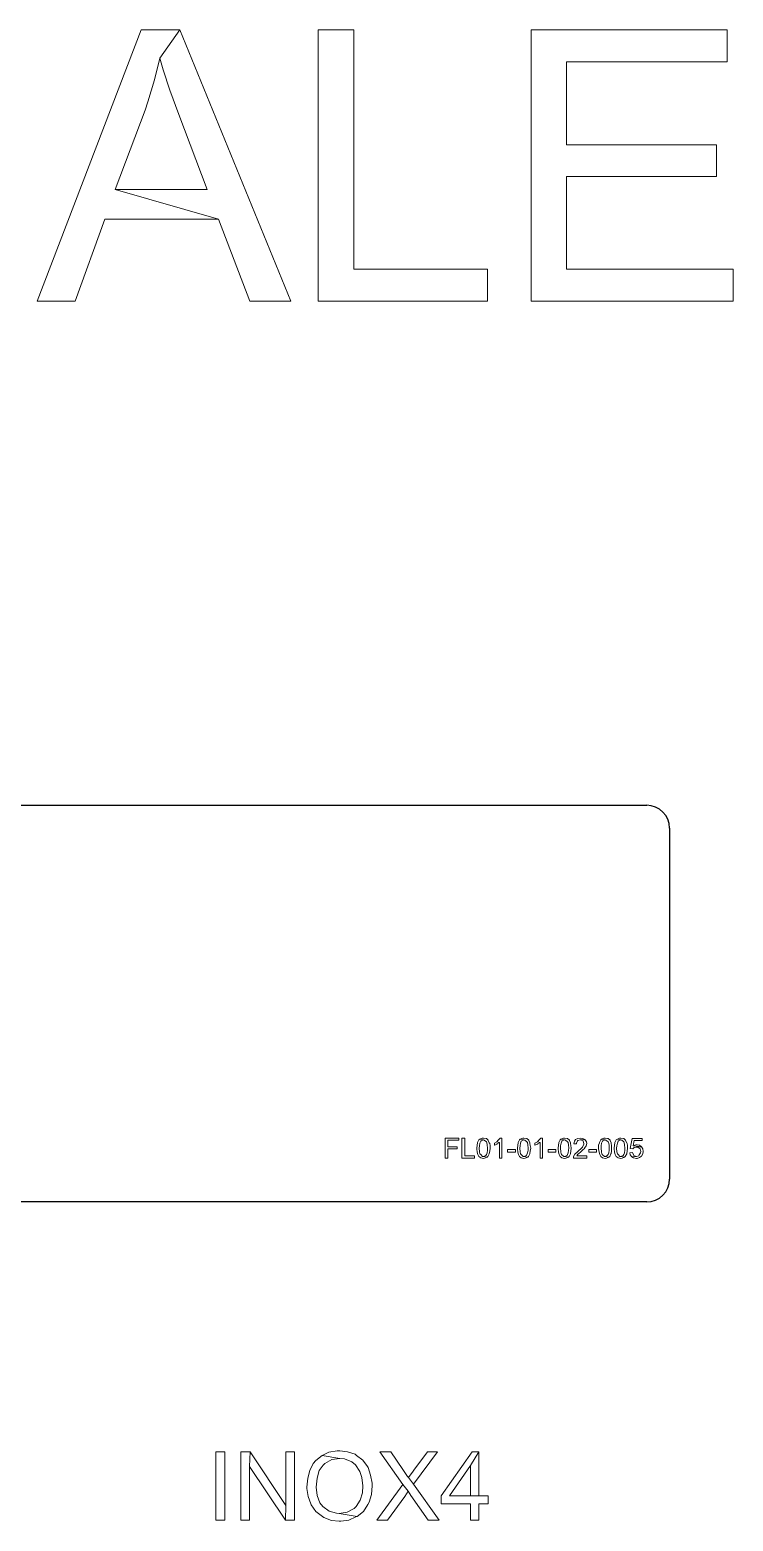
# Model space of a CAD drawing. Header units: millimetres. Extents: x 977 to 12288, y -94 to 5752.
# Drawn here: x 4353 to 4904, y 4376 to 5545 of the extents above; entities that cross this region are included whole.
import ezdxf

# ---------------------------------------------------------------- set-up
doc = ezdxf.new("R2010")
doc.units = ezdxf.units.MM

msp = doc.modelspace()

# ---------------------------------------------------------------- linework, layer by layer
at = {"color": 7, "linetype": 'Continuous', "lineweight": 25}
for p, q in [((4056.45858052, 4937.32464846), (4836.45858052, 4937.32464846)), ((4854.45858052, 4919.32464846), (4854.45858052, 4644.32464846)), ((4836.45858052, 4626.32464846), (4056.45858052, 4626.32464846))]:
    msp.add_line(p, q, dxfattribs=at)
at = {"color": 0, "lineweight": 0}
for points in [[(4470.50790244, 5545.3604979), (4440.04797295, 5545.3604979), (4358.53945794, 5332.70506426), (4388.43531466, 5332.70506426), (4411.56229816, 5397.00935985), (4500.68579554, 5397.00935985), (4419.7413533, 5420.13634335), (4443.15037318, 5482.46638424), (4445.40666425, 5488.95322108), (4450.48331917, 5506.15744051), (4454.71386493, 5523.07962356)], [(4470.50790244, 5545.3604979), (4454.71386493, 5523.07962356), (4457.25219239, 5514.05445927), (4462.61088369, 5497.97838537), (4469.66179329, 5479.08194763), (4491.94266764, 5420.13634335), (4419.7413533, 5420.13634335), (4500.68579554, 5397.00935985), (4525.22296096, 5332.70506426), (4557.37510876, 5332.70506426)], [(4606.73147598, 5545.3604979), (4578.80987395, 5545.3604979), (4578.80987395, 5332.70506426), (4711.64901088, 5332.70506426), (4711.64901088, 5357.80630245), (4606.73147598, 5357.80630245)], [(4899.48524272, 5545.3604979), (4745.77541336, 5545.3604979), (4745.77541336, 5332.70506426), (4904.27986125, 5332.70506426), (4904.27986125, 5357.80630245), (4773.69701539, 5357.80630245), (4773.69701539, 5430.28965318), (4891.30618758, 5430.28965318), (4891.30618758, 5455.10885498), (4773.69701539, 5455.10885498), (4773.69701539, 5520.25925972), (4899.48524272, 5520.25925972)], [(4498.71154086, 4376.88375841), (4498.71154086, 4430.4706714), (4505.76245046, 4430.4706714), (4505.76245046, 4376.88375841), (4498.71154086, 4376.88375841)], [(4525.50499735, 4430.4706714), (4518.17205136, 4430.4706714), (4518.17205136, 4376.88375841), (4524.94092458, 4376.88375841), (4524.94092458, 4418.90717965)], [(4525.50499735, 4430.4706714), (4524.94092458, 4418.90717965), (4553.14456299, 4376.88375841), (4553.42659938, 4388.44725016)], [(4560.1954726, 4430.4706714), (4553.42659938, 4430.4706714), (4553.42659938, 4388.44725016), (4553.14456299, 4376.88375841), (4560.1954726, 4376.88375841)], [(4581.91227418, 4427.65030756), (4577.11765565, 4423.70179818), (4574.86136457, 4421.16347072), (4572.32303712, 4415.80477942), (4570.63081881, 4409.88201536), (4570.06674604, 4402.83110575), (4570.06674604, 4401.70296022), (4570.9128552, 4395.49815976), (4573.16914627, 4389.5753957), (4573.45118265, 4388.72928654), (4577.11765565, 4383.65263163), (4582.19431056, 4379.70412225), (4583.3224561, 4378.8580131), (4589.24522016, 4376.60172203), (4595.45002062, 4376.03764926), (4596.57816615, 4376.03764926), (4602.7829666, 4376.88375841), (4608.42369429, 4379.42208587), (4609.55183982, 4379.70412225), (4595.45002062, 4381.96041333), (4593.19372954, 4382.24244971), (4587.55300186, 4383.93466801), (4582.47634695, 4387.60114101), (4580.22005587, 4390.42150485), (4577.9637648, 4396.06223253), (4577.39969203, 4402.83110575), (4577.9637648, 4409.88201536), (4579.6559831, 4415.80477942), (4582.75838333, 4420.03532518), (4584.16856525, 4421.16347072), (4589.52725655, 4424.26587095), (4595.732057, 4425.1119801)], [(4595.732057, 4431.31678055), (4593.75780231, 4431.31678055), (4587.27096548, 4430.18863501), (4581.91227418, 4427.65030756), (4595.732057, 4425.1119801), (4599.39852999, 4424.82994371), (4605.32129406, 4422.57365264), (4608.1416579, 4420.31736157), (4611.52609451, 4414.95867027), (4613.21831282, 4410.16405174), (4613.78238559, 4403.6772149), (4613.5003492, 4398.31852361), (4611.8081309, 4392.39575954), (4608.70573067, 4387.60114101), (4607.01351237, 4385.9089227), (4601.65482107, 4383.08855886), (4595.45002062, 4381.96041333), (4609.55183982, 4379.70412225), (4614.34645835, 4383.65263163), (4617.73089496, 4389.01132293), (4618.8590405, 4390.98557762), (4620.5512588, 4396.90834168), (4621.11533157, 4403.6772149), (4621.11533157, 4405.93350598), (4619.98718604, 4412.13830643), (4618.01293135, 4418.0610705), (4617.44885858, 4418.90717965), (4613.78238559, 4423.98383456), (4608.98776705, 4427.65030756), (4607.85962152, 4428.49641671), (4601.93685745, 4430.4706714)], [(4635.78122355, 4430.4706714), (4627.32013202, 4430.4706714), (4645.37046061, 4404.80536044), (4649.31896999, 4399.44666914), (4651.57526106, 4396.06223253), (4665.1130075, 4376.88375841), (4673.85613541, 4376.88375841), (4653.54951575, 4405.08739682), (4649.60100637, 4410.16405174), (4649.0369336, 4411.01016089), (4645.37046061, 4416.65088857)], [(4672.44595349, 4430.4706714), (4664.54893473, 4430.4706714), (4653.83155213, 4416.08681581), (4653.26747936, 4415.24070665), (4649.60100637, 4410.16405174), (4653.54951575, 4405.08739682)], [(4704.88013766, 4430.4706714), (4699.52144636, 4430.4706714), (4675.26631733, 4395.78019615), (4675.26631733, 4389.5753957), (4698.39330083, 4389.5753957), (4698.39330083, 4376.88375841), (4704.88013766, 4376.88375841), (4704.88013766, 4389.5753957), (4712.21308365, 4389.5753957), (4712.21308365, 4395.78019615), (4704.88013766, 4395.78019615), (4681.75315416, 4395.78019615), (4698.39330083, 4419.7532888)], [(4704.88013766, 4430.4706714), (4698.39330083, 4419.7532888), (4698.39330083, 4395.78019615), (4681.75315416, 4395.78019615), (4704.88013766, 4395.78019615)], [(4645.37046061, 4404.80536044), (4624.78180457, 4376.88375841), (4633.24289609, 4376.88375841), (4646.78064253, 4395.49815976), (4649.31896999, 4399.44666914)]]:
    msp.add_lwpolyline(points, close=True, dxfattribs=at)
at = {"color": 4, "lineweight": 0}
for points in [[(4689.08610015, 4676.40639837), (4678.36871755, 4676.40639837), (4678.36871755, 4660.61236086), (4680.62500863, 4660.61236086), (4680.62500863, 4667.94530684), (4687.95795461, 4667.94530684), (4687.95795461, 4669.63752515), (4680.62500863, 4669.63752515), (4680.62500863, 4674.71418006), (4689.08610015, 4674.71418006)], [(4693.88071868, 4676.40639837), (4691.62442761, 4676.40639837), (4691.62442761, 4660.61236086), (4701.49570105, 4660.61236086), (4701.49570105, 4662.58661554), (4693.88071868, 4662.58661554)], [(4705.72624681, 4675.56028922), (4704.88013766, 4674.99621645), (4703.75199213, 4673.02196176), (4703.75199213, 4672.73992537), (4703.46995574, 4670.76567069), (4703.18791936, 4668.50937961), (4703.18791936, 4667.94530684), (4703.46995574, 4665.40697939), (4704.03402851, 4663.4327247), (4704.88013766, 4662.02254278), (4706.29031958, 4660.89439724), (4708.54661066, 4660.33032447), (4709.39271981, 4660.61236086), (4711.3669745, 4661.45847001), (4708.54661066, 4662.02254278), (4707.7005015, 4662.02254278), (4706.29031958, 4663.4327247), (4705.72624681, 4663.99679747), (4705.44421043, 4665.68901577), (4705.16217405, 4668.50937961), (4705.44421043, 4670.20159792), (4705.72624681, 4672.45788899), (4706.29031958, 4673.86807091), (4706.57235597, 4674.15010729), (4708.54661066, 4674.99621645)], [(4708.54661066, 4676.40639837), (4707.41846512, 4676.40639837), (4705.72624681, 4675.56028922), (4708.54661066, 4674.99621645), (4709.11068342, 4674.71418006), (4710.80290173, 4673.58603453), (4711.08493811, 4673.02196176), (4711.3669745, 4671.04770707), (4711.64901088, 4668.50937961), (4711.64901088, 4666.81716131), (4711.3669745, 4664.84290662), (4710.80290173, 4663.4327247), (4710.23882896, 4662.86865193), (4708.54661066, 4662.02254278), (4711.3669745, 4661.45847001), (4711.93104727, 4662.02254278), (4713.0591928, 4663.99679747), (4713.0591928, 4664.27883385), (4713.34122919, 4666.25308854), (4713.62326557, 4668.50937961), (4713.62326557, 4670.4836343), (4713.34122919, 4672.17585261), (4713.0591928, 4672.73992537), (4712.21308365, 4674.43214368), (4712.21308365, 4674.71418006), (4710.80290173, 4676.12436198), (4710.52086535, 4676.12436198)], [(4718.98195687, 4673.58603453), (4717.00770218, 4672.45788899), (4717.00770218, 4670.76567069), (4717.28973856, 4670.76567069), (4718.98195687, 4671.61177984), (4719.26399325, 4671.89381622), (4720.95621156, 4673.02196176)], [(4722.93046625, 4676.40639837), (4721.52028433, 4676.40639837), (4721.23824794, 4676.12436198), (4719.82806602, 4674.43214368), (4718.98195687, 4673.58603453), (4720.95621156, 4673.02196176), (4720.95621156, 4660.61236086), (4722.93046625, 4660.61236086)], [(4727.44304839, 4665.40697939), (4727.44304839, 4667.38123408), (4733.64784884, 4667.38123408), (4733.64784884, 4665.40697939), (4727.44304839, 4665.40697939)], [(4737.31432184, 4675.56028922), (4736.75024907, 4674.99621645), (4735.62210353, 4673.02196176), (4735.62210353, 4672.73992537), (4735.34006715, 4670.76567069), (4735.05803077, 4668.50937961), (4735.05803077, 4667.94530684), (4735.34006715, 4665.40697939), (4735.90413992, 4663.4327247), (4736.75024907, 4662.02254278), (4738.16043099, 4660.89439724), (4740.13468568, 4660.33032447), (4741.26283122, 4660.61236086), (4743.23708591, 4661.45847001), (4740.13468568, 4662.02254278), (4739.57061291, 4662.02254278), (4738.16043099, 4663.4327247), (4737.59635822, 4663.99679747), (4737.31432184, 4665.68901577), (4737.03228545, 4668.50937961), (4737.31432184, 4670.20159792), (4737.59635822, 4672.45788899), (4738.16043099, 4673.86807091), (4738.44246738, 4674.15010729), (4740.13468568, 4674.99621645)], [(4740.13468568, 4676.40639837), (4739.28857653, 4676.40639837), (4737.31432184, 4675.56028922), (4740.13468568, 4674.99621645), (4740.98079483, 4674.71418006), (4742.39097675, 4673.58603453), (4742.95504952, 4673.02196176), (4743.23708591, 4671.04770707), (4743.51912229, 4668.50937961), (4743.51912229, 4666.81716131), (4742.95504952, 4664.84290662), (4742.39097675, 4663.4327247), (4742.10894037, 4662.86865193), (4740.13468568, 4662.02254278), (4743.23708591, 4661.45847001), (4743.80115867, 4662.02254278), (4744.92930421, 4663.99679747), (4744.92930421, 4664.27883385), (4745.21134059, 4666.25308854), (4745.49337698, 4668.50937961), (4745.21134059, 4670.4836343), (4744.92930421, 4672.17585261), (4744.92930421, 4672.73992537), (4744.08319506, 4674.43214368), (4744.08319506, 4674.71418006), (4742.39097675, 4676.12436198), (4742.39097675, 4676.12436198)], [(4750.85206828, 4673.58603453), (4748.87781359, 4672.45788899), (4748.87781359, 4670.76567069), (4748.87781359, 4670.76567069), (4750.85206828, 4671.61177984), (4751.13410466, 4671.89381622), (4752.82632297, 4673.02196176)], [(4754.80057766, 4676.40639837), (4753.39039573, 4676.40639837), (4753.10835935, 4676.12436198), (4751.69817743, 4674.43214368), (4750.85206828, 4673.58603453), (4752.82632297, 4673.02196176), (4752.82632297, 4660.61236086), (4754.80057766, 4660.61236086)], [(4759.3131598, 4665.40697939), (4759.3131598, 4667.38123408), (4765.23592387, 4667.38123408), (4765.23592387, 4665.40697939), (4759.3131598, 4665.40697939)], [(4769.18443325, 4675.56028922), (4768.62036048, 4674.99621645), (4767.49221494, 4673.02196176), (4767.49221494, 4672.73992537), (4767.21017856, 4670.76567069), (4766.92814217, 4668.50937961), (4766.92814217, 4667.94530684), (4767.21017856, 4665.40697939), (4767.77425133, 4663.4327247), (4768.62036048, 4662.02254278), (4770.0305424, 4660.89439724), (4772.00479709, 4660.33032447), (4773.13294262, 4660.61236086), (4775.10719731, 4661.45847001), (4772.00479709, 4662.02254278), (4771.44072432, 4662.02254278), (4769.74850601, 4663.4327247), (4769.46646963, 4663.99679747), (4769.18443325, 4665.68901577), (4768.90239686, 4668.50937961), (4768.90239686, 4670.20159792), (4769.46646963, 4672.45788899), (4770.0305424, 4673.86807091), (4770.31257878, 4674.15010729), (4772.00479709, 4674.99621645)], [(4772.00479709, 4676.40639837), (4771.15868794, 4676.40639837), (4769.18443325, 4675.56028922), (4772.00479709, 4674.99621645), (4772.85090624, 4674.71418006), (4774.26108816, 4673.58603453), (4774.82516093, 4673.02196176), (4775.10719731, 4671.04770707), (4775.3892337, 4668.50937961), (4775.10719731, 4666.81716131), (4774.82516093, 4664.84290662), (4774.26108816, 4663.4327247), (4773.97905178, 4662.86865193), (4772.00479709, 4662.02254278), (4775.10719731, 4661.45847001), (4775.67127008, 4662.02254278), (4776.79941562, 4663.99679747), (4776.79941562, 4664.27883385), (4777.081452, 4666.25308854), (4777.36348839, 4668.50937961), (4777.081452, 4670.4836343), (4776.79941562, 4672.17585261), (4776.79941562, 4672.73992537), (4775.95330647, 4674.43214368), (4775.95330647, 4674.71418006), (4774.26108816, 4676.12436198), (4774.26108816, 4676.12436198)], [(4788.08087098, 4675.27825283), (4784.41439799, 4674.99621645), (4784.69643437, 4674.99621645), (4786.67068906, 4674.15010729), (4786.67068906, 4673.86807091), (4787.23476183, 4672.17585261), (4787.23476183, 4671.61177984), (4786.38865268, 4669.91956153), (4786.10661629, 4669.35548876), (4784.97847076, 4668.22734323), (4783.00421607, 4666.53512492), (4781.87607053, 4665.40697939), (4780.46588861, 4663.99679747), (4780.18385223, 4663.71476108), (4779.05570669, 4662.02254278), (4779.05570669, 4660.61236086), (4789.4910529, 4660.61236086), (4789.4910529, 4662.58661554), (4781.59403415, 4662.58661554), (4782.4401433, 4663.71476108), (4783.00421607, 4663.99679747), (4784.69643437, 4665.68901577), (4784.69643437, 4665.68901577), (4786.38865268, 4667.09919769), (4787.7988346, 4668.22734323), (4787.7988346, 4668.50937961), (4788.92698014, 4670.20159792), (4789.4910529, 4672.17585261), (4789.20901652, 4673.58603453)], [(4784.41439799, 4676.40639837), (4782.4401433, 4676.12436198), (4780.747925, 4675.27825283), (4779.90181584, 4673.86807091), (4779.33774308, 4671.89381622), (4781.31199776, 4671.89381622), (4781.31199776, 4672.45788899), (4782.15810692, 4674.15010729), (4782.4401433, 4674.43214368), (4784.41439799, 4674.99621645), (4788.08087098, 4675.27825283), (4786.38865268, 4676.12436198)], [(4791.18327121, 4665.40697939), (4791.18327121, 4667.38123408), (4797.10603528, 4667.38123408), (4797.10603528, 4665.40697939), (4791.18327121, 4665.40697939)], [(4801.05454465, 4675.56028922), (4800.49047189, 4674.99621645), (4799.36232635, 4673.02196176), (4799.36232635, 4672.73992537), (4798.79825358, 4670.76567069), (4798.79825358, 4668.50937961), (4798.79825358, 4667.94530684), (4799.08028997, 4665.40697939), (4799.64436273, 4663.4327247), (4800.49047189, 4662.02254278), (4801.90065381, 4660.89439724), (4803.8749085, 4660.33032447), (4805.00305403, 4660.61236086), (4806.69527234, 4661.45847001), (4803.8749085, 4662.02254278), (4803.31083573, 4662.02254278), (4801.61861742, 4663.4327247), (4801.33658104, 4663.99679747), (4801.05454465, 4665.68901577), (4800.77250827, 4668.50937961), (4800.77250827, 4670.20159792), (4801.05454465, 4672.45788899), (4801.90065381, 4673.86807091), (4802.18269019, 4674.15010729), (4803.8749085, 4674.99621645)], [(4803.8749085, 4676.40639837), (4802.74676296, 4676.40639837), (4801.05454465, 4675.56028922), (4803.8749085, 4674.99621645), (4804.43898126, 4674.71418006), (4806.13119957, 4673.58603453), (4806.41323595, 4673.02196176), (4806.97730872, 4671.04770707), (4806.97730872, 4668.50937961), (4806.97730872, 4666.81716131), (4806.69527234, 4664.84290662), (4806.13119957, 4663.4327247), (4805.5671268, 4662.86865193), (4803.8749085, 4662.02254278), (4806.69527234, 4661.45847001), (4807.54138149, 4662.02254278), (4808.38749064, 4663.99679747), (4808.66952703, 4664.27883385), (4808.95156341, 4666.25308854), (4808.95156341, 4668.50937961), (4808.95156341, 4670.4836343), (4808.66952703, 4672.17585261), (4808.66952703, 4672.73992537), (4807.82341787, 4674.43214368), (4807.82341787, 4674.71418006), (4806.13119957, 4676.12436198), (4805.84916318, 4676.12436198)], [(4813.46414556, 4675.56028922), (4812.6180364, 4674.99621645), (4811.48989087, 4673.02196176), (4811.48989087, 4672.73992537), (4811.20785448, 4670.76567069), (4810.9258181, 4668.50937961), (4810.9258181, 4667.94530684), (4811.20785448, 4665.40697939), (4811.77192725, 4663.4327247), (4812.6180364, 4662.02254278), (4814.02821832, 4660.89439724), (4816.2845094, 4660.33032447), (4817.13061855, 4660.61236086), (4819.10487324, 4661.45847001), (4816.2845094, 4662.02254278), (4815.43840025, 4662.02254278), (4814.02821832, 4663.4327247), (4813.46414556, 4663.99679747), (4813.18210917, 4665.68901577), (4812.90007279, 4668.50937961), (4813.18210917, 4670.20159792), (4813.46414556, 4672.45788899), (4814.02821832, 4673.86807091), (4814.31025471, 4674.15010729), (4816.2845094, 4674.99621645)], [(4816.2845094, 4676.40639837), (4815.15636386, 4676.40639837), (4813.46414556, 4675.56028922), (4816.2845094, 4674.99621645), (4816.84858217, 4674.71418006), (4818.54080047, 4673.58603453), (4818.82283686, 4673.02196176), (4819.10487324, 4671.04770707), (4819.38690962, 4668.50937961), (4819.38690962, 4666.81716131), (4819.10487324, 4664.84290662), (4818.54080047, 4663.4327247), (4817.9767277, 4662.86865193), (4816.2845094, 4662.02254278), (4819.10487324, 4661.45847001), (4819.66894601, 4662.02254278), (4820.79709154, 4663.99679747), (4820.79709154, 4664.27883385), (4821.07912793, 4666.25308854), (4821.36116431, 4668.50937961), (4821.36116431, 4670.4836343), (4821.07912793, 4672.17585261), (4820.79709154, 4672.73992537), (4819.95098239, 4674.43214368), (4819.95098239, 4674.71418006), (4818.54080047, 4676.12436198), (4818.25876409, 4676.12436198)], [(4832.92465606, 4676.12436198), (4825.02763731, 4676.12436198), (4823.61745539, 4668.22734323), (4825.59171007, 4667.94530684), (4826.71985561, 4669.07345238), (4828.41207392, 4669.35548876), (4832.36058329, 4669.63752515), (4825.87374646, 4670.20159792), (4826.71985561, 4674.43214368), (4832.92465606, 4674.43214368)], [(4832.36058329, 4669.63752515), (4828.41207392, 4669.35548876), (4828.97614668, 4669.35548876), (4830.66836499, 4668.50937961), (4831.23243776, 4667.94530684), (4831.79651053, 4665.97105215), (4831.51447414, 4664.84290662), (4830.66836499, 4663.15068831), (4830.3863286, 4662.58661554), (4828.41207392, 4662.02254278), (4824.74560092, 4661.74050639), (4826.15578284, 4660.89439724), (4828.41207392, 4660.33032447), (4828.97614668, 4660.33032447), (4830.95040137, 4661.17643362), (4832.36058329, 4662.30457916), (4833.48872883, 4663.99679747), (4833.77076521, 4665.97105215), (4833.48872883, 4667.94530684)], [(4828.97614668, 4671.04770707), (4827.84800115, 4671.04770707), (4825.87374646, 4670.20159792), (4832.36058329, 4669.63752515), (4830.95040137, 4670.76567069)], [(4825.30967369, 4665.124943), (4823.335419, 4664.84290662), (4823.61745539, 4663.15068831), (4824.74560092, 4661.74050639), (4828.41207392, 4662.02254278), (4828.13003753, 4662.02254278), (4826.43781923, 4662.86865193), (4826.15578284, 4663.15068831)]]:
    msp.add_lwpolyline(points, close=True, dxfattribs=at)
at = {"color": 7, "linetype": 'Continuous', "lineweight": 25}
for centre, start, end in [((4836.45858052, 4919.32464846), 0, 90), ((4836.45858052, 4644.32464846), 270, 0)]:
    msp.add_arc(centre, 18, start, end, dxfattribs=at)

doc.saveas('drawing.dxf')
